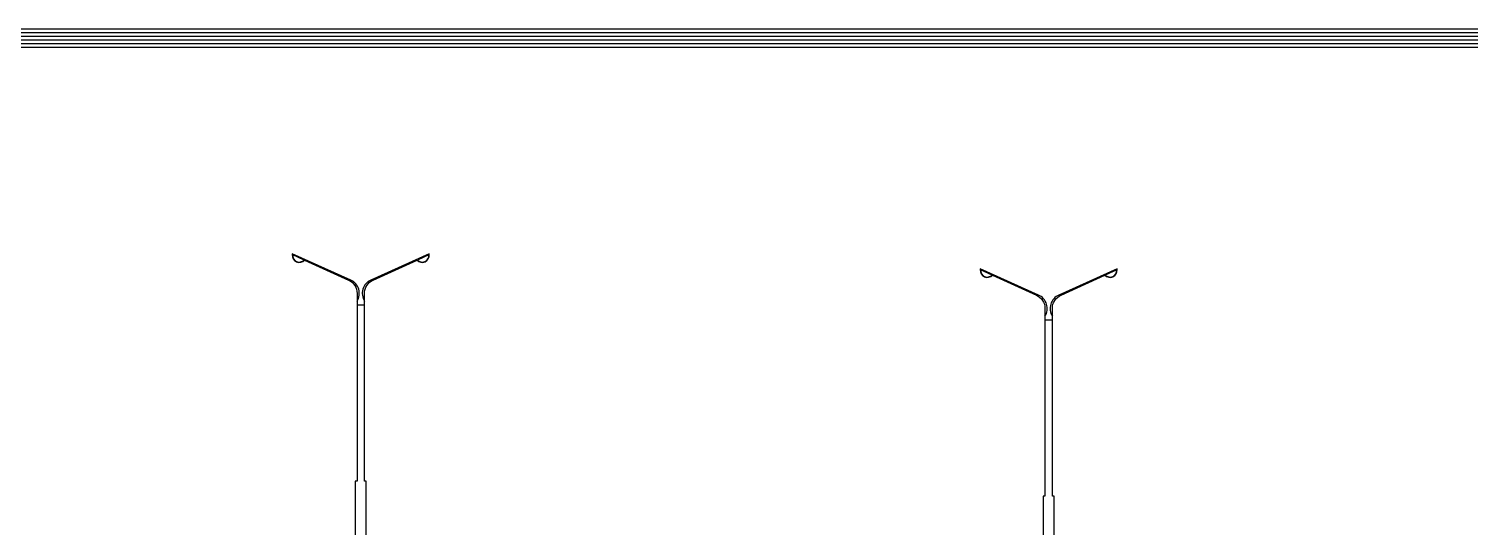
# Model space of a CAD drawing. Header units: millimetres. Extents: x 2046 to 14753, y 2361 to 29276.
# Drawn here: x 8469 to 10430, y 28598 to 29276 of the extents above; entities that cross this region are included whole.
import ezdxf

# ---------------------------------------------------------------- set-up
doc = ezdxf.new("R2010")
doc.units = ezdxf.units.MM
doc.layers.add('ELK-YAZI', color=2, linetype='Continuous', lineweight=25)
doc.layers.add('yazi', color=251, linetype='Continuous', lineweight=25)

msp = doc.modelspace()

# ---------------------------------------------------------------- linework, layer by layer
at = {"layer": 'ELK-YAZI'}
for p, q in [((8915.931, 28900.378), (8925.931, 28900.378)), ((9851.451, 28879.929), (9861.451, 28879.929))]:
    msp.add_line(p, q, dxfattribs=at)
for points in [[(8915.931, 28905.323, 0.45299298), (8907.164, 28934.086), (8827.796, 28969.934), (8827.796, 28968.579, 0.70844218), (8844.485, 28961.041), (8904.164, 28934.086, -0.29475434), (8915.931, 28915.859), (8915.931, 28660.378), (8913.431, 28660.378), (8913.431, 28544.405, -0.04675)], [(8928.431, 28544.405), (8928.431, 28660.378), (8925.931, 28660.378), (8925.931, 28900.378), (8925.931, 28915.859, -0.29475434), (8937.698, 28934.086), (8997.377, 28961.041, 0.70844218), (9014.066, 28968.579), (9014.066, 28969.934), (8934.698, 28934.086, 0.45299298), (8925.931, 28905.323)], [(9851.451, 28884.874, 0.45299298), (9842.683, 28913.636), (9763.316, 28949.485), (9763.316, 28948.13, 0.70844218), (9780.005, 28940.592), (9839.683, 28913.636, -0.29475434), (9851.451, 28895.409), (9851.451, 28639.929), (9848.951, 28639.929), (9848.951, 28523.956, -0.04675)], [(9863.951, 28523.956), (9863.951, 28639.929), (9861.451, 28639.929), (9861.451, 28879.929), (9861.451, 28895.409, -0.29475434), (9873.218, 28913.636), (9932.897, 28940.592, 0.70844218), (9949.586, 28948.13), (9949.586, 28949.485), (9870.218, 28913.636, 0.45299298), (9861.451, 28884.874)]]:
    msp.add_lwpolyline(points, format="xyb", dxfattribs=at)
for points in [[(8828.281, 28968.36, 0.69415037), (8844, 28961.26)], [(8997.862, 28961.26, 0.69415037), (9013.581, 28968.36)], [(9763.8, 28947.911, 0.69415037), (9779.52, 28940.811)], [(9933.381, 28940.811, 0.69415037), (9949.101, 28947.911)]]:
    msp.add_lwpolyline(points, format="xyb", close=True, dxfattribs=at)
at = {"layer": 'yazi'}
for points in [[(2995.515, 26057.18), (2995.515, 29275.994), (11484.215, 29275.994), (11484.215, 26057.18)], [(3000.515, 26057.18), (3000.515, 29270.994), (11479.215, 29270.994), (11479.215, 11151.662)], [(3005.515, 8020.024), (3005.515, 29265.994), (11474.215, 29265.994), (11474.215, 26057.18)], [(3010.515, 26057.18), (3010.515, 29260.994), (11469.215, 29260.994), (11469.215, 11151.662)], [(3015.515, 8020.024), (3015.515, 29255.994), (11464.215, 29255.994), (11464.215, 26057.18)], [(3020.515, 26057.18), (3020.515, 29250.994), (11459.215, 29250.994), (11459.215, 11151.662)]]:
    msp.add_lwpolyline(points, dxfattribs=at)

doc.saveas('drawing.dxf')
